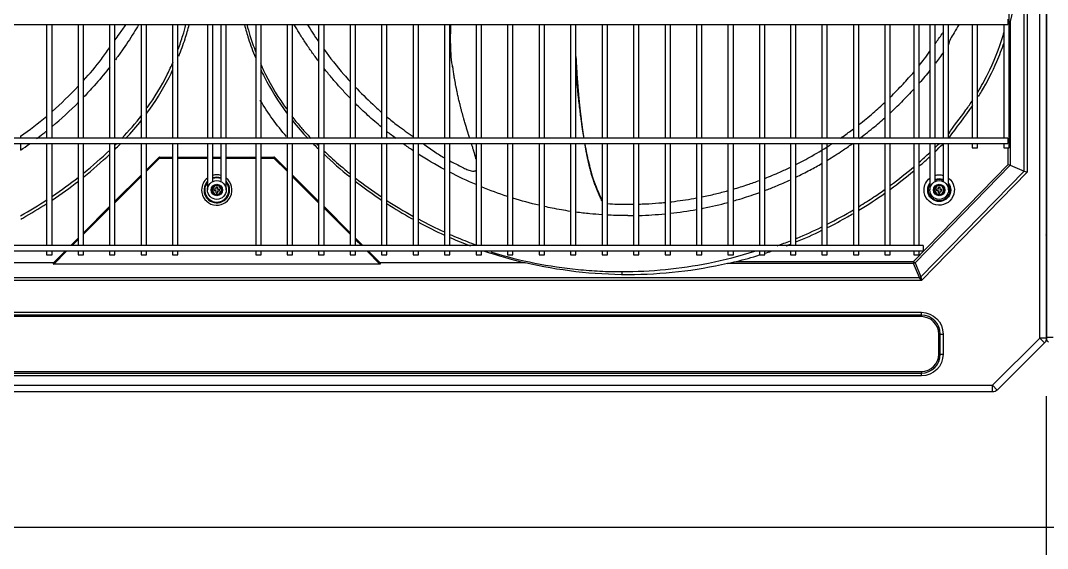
# Model space of a CAD drawing. Header units: millimetres. Extents: x 0 to 504600, y 0 to 118800.
# Drawn here: x 434809 to 435575, y 47223 to 47617 of the extents above; entities that cross this region are included whole.
import ezdxf

# ---------------------------------------------------------------- set-up
doc = ezdxf.new("R2010")
doc.units = ezdxf.units.MM
doc.header["$LTSCALE"] = 200
doc.layers.add('LG-AIRCON', color=240, linetype='Continuous')
doc.layers.add('LG-RLRG', color=3, linetype='Continuous')

# ---------------------------------------------------------------- blocks, each defined once
blk = doc.blocks.new('UXB+UXB')
at = {"layer": 'LG-AIRCON', "color": 0}
for p, q in [((-625.23, 40.21), (-625.23, 719.79)), ((-620.23, 719.79), (-620.23, 40.21)), ((-620.23, 40.68), (-620.23, 719.79)), ((-636.76, 164.82), (-636.76, 652.97)), ((-634.64, 654.49), (-634.64, 163.94)), ((-648.09, 182.25), (-648.09, 636.18)), ((-649.09, 278.04), (-649.09, 276.04)), ((-649.09, 276.04), (-649.09, 274.04)), ((-647.23, 276.27), (-647.23, 169.16)), ((-1831.81, 274.04), (-649.09, 274.04)), ((-1366.31, 274.04), (-1366.31, 189.26)), ((-1362.31, 189.26), (-1362.31, 274.04)), ((-1342.82, 274.04), (-1342.82, 189.26)), ((-1338.82, 189.26), (-1338.82, 274.04)), ((-1319.32, 274.04), (-1319.32, 189.26)), ((-1315.32, 189.26), (-1315.32, 274.04)), ((-1295.82, 274.04), (-1295.82, 189.26)), ((-1291.82, 189.26), (-1291.82, 274.04)), ((-1272.33, 274.04), (-1272.33, 189.26)), ((-1268.33, 189.26), (-1268.33, 274.04)), ((-1246.33, 274.04), (-1246.33, 189.26)), ((-1242.33, 189.26), (-1242.33, 274.04)), ((-1236.34, 274.04), (-1236.34, 189.25)), ((-1232.34, 189.25), (-1232.34, 274.04)), ((-1210.34, 274.04), (-1210.34, 189.26)), ((-1206.34, 189.26), (-1206.34, 274.04)), ((-1186.84, 274.04), (-1186.84, 189.26)), ((-1182.84, 189.26), (-1182.84, 274.04)), ((-1163.34, 274.04), (-1163.34, 189.26)), ((-1159.34, 189.26), (-1159.34, 274.04)), ((-1139.85, 274.04), (-1139.85, 189.26)), ((-1135.85, 189.26), (-1135.85, 274.04)), ((-1116.35, 274.04), (-1116.35, 189.26)), ((-1112.35, 189.26), (-1112.35, 274.04)), ((-1092.85, 274.04), (-1092.85, 189.26)), ((-1088.85, 189.26), (-1088.85, 274.04)), ((-1069.36, 274.04), (-1069.36, 189.26)), ((-1065.36, 189.26), (-1065.36, 274.04)), ((-1045.86, 274.04), (-1045.86, 189.26)), ((-1041.86, 189.26), (-1041.86, 274.04)), ((-1022.37, 274.04), (-1022.37, 189.26)), ((-1018.37, 189.26), (-1018.37, 274.04)), ((-998.87, 274.04), (-998.87, 189.26)), ((-994.87, 189.26), (-994.87, 274.04)), ((-975.37, 274.04), (-975.37, 189.26)), ((-971.37, 189.26), (-971.37, 274.04)), ((-951.88, 274.04), (-951.88, 189.26)), ((-947.88, 189.26), (-947.88, 274.04)), ((-928.38, 274.04), (-928.38, 189.26)), ((-924.38, 189.26), (-924.38, 274.04)), ((-904.88, 274.04), (-904.88, 189.26)), ((-900.88, 189.26), (-900.88, 274.04)), ((-881.39, 274.04), (-881.39, 189.26)), ((-877.39, 189.26), (-877.39, 274.04)), ((-857.89, 274.04), (-857.89, 189.26)), ((-853.89, 189.26), (-853.89, 274.04)), ((-834.39, 274.04), (-834.39, 189.26)), ((-830.4, 189.26), (-830.4, 274.04)), ((-811.33, 274.04), (-811.33, 189.26)), ((-807.33, 189.26), (-807.33, 274.04)), ((-787.83, 274.04), (-787.83, 189.26)), ((-783.83, 189.26), (-783.83, 274.04)), ((-764.34, 274.04), (-764.34, 189.26)), ((-760.34, 189.26), (-760.34, 274.04)), ((-740.84, 274.04), (-740.84, 189.26)), ((-736.84, 189.26), (-736.84, 274.04)), ((-719.27, 274.04), (-719.27, 189.26)), ((-715.27, 189.26), (-715.27, 274.04)), ((-707.27, 274.04), (-707.27, 189.25)), ((-703.27, 189.25), (-703.27, 274.04)), ((-697.28, 274.04), (-697.28, 189.26)), ((-693.28, 189.26), (-693.28, 274.04)), ((-675.59, 274.04), (-675.59, 189.25)), ((-671.59, 189.25), (-671.59, 274.04)), ((-652.09, 274.04), (-652.09, 189.25)), ((-620.43, 229.91), (-620.43, 226.91)), ((-620.23, 226.91), (-620.43, 226.91)), ((-620.43, 226.91), (-620.43, 205.08)), ((-649.09, 189.25), (-1831.81, 189.25)), ((-1831.81, 185.25), (-649.09, 185.25)), ((-1385.76, 190.8), (-1385.76, 189.25)), ((-1385.76, 185.26), (-1385.76, 180.54)), ((-1366.31, 185.26), (-1366.31, 109.27)), ((-1362.31, 109.27), (-1362.31, 185.26)), ((-1342.82, 185.26), (-1342.82, 109.27)), ((-1338.82, 109.27), (-1338.82, 185.26)), ((-1319.32, 185.26), (-1319.32, 109.27)), ((-1315.32, 109.27), (-1315.32, 185.26)), ((-1295.82, 185.26), (-1295.82, 109.27)), ((-1291.82, 109.27), (-1291.82, 185.26)), ((-1272.33, 185.26), (-1272.33, 109.27)), ((-1268.33, 109.27), (-1268.33, 185.26)), ((-1246.33, 185.26), (-1246.33, 173.91)), ((-1242.33, 173.91), (-1242.33, 185.26)), ((-1236.34, 185.25), (-1236.34, 173.91)), ((-1232.34, 173.91), (-1232.34, 185.25)), ((-1210.34, 185.26), (-1210.34, 109.27)), ((-1206.34, 109.27), (-1206.34, 185.26)), ((-1186.84, 185.26), (-1186.84, 109.27)), ((-1182.84, 109.27), (-1182.84, 185.26)), ((-1163.34, 185.26), (-1163.34, 109.27)), ((-1159.34, 109.27), (-1159.34, 185.26)), ((-1139.85, 185.26), (-1139.85, 109.27)), ((-1135.85, 109.27), (-1135.85, 185.26)), ((-1116.35, 185.26), (-1116.35, 109.27)), ((-1112.35, 109.27), (-1112.35, 185.26)), ((-1092.85, 185.26), (-1092.85, 109.27)), ((-1088.85, 109.27), (-1088.85, 185.26)), ((-1069.36, 185.26), (-1069.36, 109.27)), ((-1065.36, 109.27), (-1065.36, 185.26)), ((-1045.86, 185.26), (-1045.86, 109.27)), ((-1041.86, 109.27), (-1041.86, 185.26)), ((-1022.37, 185.26), (-1022.37, 109.27)), ((-1018.37, 109.27), (-1018.37, 185.26)), ((-998.87, 185.26), (-998.87, 109.27)), ((-994.87, 109.27), (-994.87, 185.26)), ((-975.37, 185.26), (-975.37, 109.27)), ((-971.37, 109.27), (-971.37, 185.26)), ((-951.88, 185.26), (-951.88, 109.27)), ((-947.88, 109.27), (-947.88, 185.26)), ((-928.38, 185.26), (-928.38, 109.27)), ((-924.38, 109.27), (-924.38, 185.26)), ((-904.88, 185.26), (-904.88, 109.27)), ((-900.88, 109.27), (-900.88, 185.26)), ((-881.39, 185.26), (-881.39, 109.27)), ((-877.39, 109.27), (-877.39, 185.26)), ((-857.89, 185.26), (-857.89, 109.27)), ((-853.89, 109.27), (-853.89, 185.26)), ((-834.39, 185.26), (-834.39, 109.27)), ((-830.4, 109.27), (-830.4, 185.26)), ((-811.33, 185.26), (-811.33, 109.27)), ((-807.33, 109.27), (-807.33, 185.26)), ((-787.83, 185.26), (-787.83, 109.27)), ((-783.83, 109.27), (-783.83, 185.26)), ((-764.34, 185.26), (-764.34, 109.27)), ((-760.34, 109.27), (-760.34, 185.26)), ((-740.84, 185.26), (-740.84, 109.27)), ((-736.84, 109.27), (-736.84, 185.26)), ((-719.27, 185.26), (-719.27, 109.27)), ((-715.27, 109.27), (-715.27, 185.26)), ((-707.27, 185.25), (-707.27, 173.91)), ((-703.27, 173.91), (-703.27, 185.25)), ((-697.28, 185.26), (-697.28, 173.91)), ((-693.28, 173.91), (-693.28, 185.26)), ((-675.59, 185.25), (-675.59, 182.25)), ((-671.59, 182.25), (-671.59, 185.25)), ((-652.09, 185.25), (-652.09, 182.25)), ((-649.09, 189.25), (-649.09, 187.25)), ((-649.09, 187.25), (-649.09, 185.25)), ((-675.59, 182.25), (-671.59, 182.25)), ((-652.09, 182.25), (-648.09, 182.25)), ((-648.79, 169.8), (-648.79, 182.25)), ((-1291.82, 165.75), (-1282.56, 175.02)), ((-1291.82, 164.62), (-1281.99, 174.45)), ((-1281.99, 174.45), (-1282.56, 175.02)), ((-1281.99, 175.25), (-1272.33, 175.25)), ((-1281.99, 175.25), (-1281.99, 174.45)), ((-1281.99, 174.45), (-1272.33, 174.45)), ((-1268.33, 175.25), (-1246.33, 175.25)), ((-1268.33, 174.45), (-1246.33, 174.45)), ((-1246.33, 173.91), (-1246.33, 171.08)), ((-1246.33, 171.08), (-1246.33, 167.43)), ((-1242.33, 175.25), (-1236.34, 175.25)), ((-1242.33, 174.45), (-1236.34, 174.45)), ((-1242.33, 171.08), (-1242.33, 173.91)), ((-1242.33, 167.43), (-1242.33, 171.08)), ((-1236.34, 173.91), (-1236.34, 171.08)), ((-1236.34, 171.08), (-1236.34, 167.43)), ((-1232.34, 175.25), (-1210.34, 175.25)), ((-1232.34, 174.45), (-1210.34, 174.45)), ((-1232.34, 171.08), (-1232.34, 173.91)), ((-1232.34, 167.43), (-1232.34, 171.08)), ((-1232.34, 171.08), (-1232.34, 171.08)), ((-1206.34, 175.25), (-1196.68, 175.25)), ((-1206.34, 174.45), (-1196.68, 174.45)), ((-1196.68, 174.45), (-1196.68, 175.25)), ((-1196.11, 175.02), (-1196.68, 174.45)), ((-1196.68, 174.45), (-1186.84, 164.61)), ((-1196.11, 175.02), (-1186.84, 165.74)), ((-719.41, 97.37), (-648.79, 169.8)), ((-647.23, 169.16), (-718.31, 96.27)), ((-707.27, 173.91), (-707.27, 171.08)), ((-707.27, 171.08), (-707.27, 167.43)), ((-707.27, 171.08), (-707.27, 171.08)), ((-703.27, 171.08), (-703.27, 173.91)), ((-703.27, 167.43), (-703.27, 171.08)), ((-697.28, 173.91), (-697.28, 171.08)), ((-697.28, 171.08), (-697.28, 167.43)), ((-693.28, 171.08), (-693.28, 173.91)), ((-693.28, 167.43), (-693.28, 171.08)), ((-648.79, 169.8), (-647.23, 169.16)), ((-647.23, 169.16), (-636.76, 164.82)), ((-1315.32, 142.25), (-1295.82, 161.75)), ((-1246.33, 167.43), (-1246.33, 164.6)), ((-1246.33, 164.6), (-1246.33, 150.85)), ((-1242.33, 164.6), (-1242.33, 167.43)), ((-1242.33, 156.99), (-1242.33, 164.6)), ((-1236.34, 167.43), (-1236.34, 164.6)), ((-1236.34, 164.6), (-1236.34, 156.99)), ((-1232.34, 167.43), (-1232.34, 167.43)), ((-1232.34, 164.6), (-1232.34, 167.43)), ((-1232.34, 150.81), (-1232.34, 164.6)), ((-1182.84, 161.74), (-1163.34, 142.25)), ((-713.97, 85.8), (-636.76, 164.82)), ((-634.64, 163.94), (-713.55, 83.22)), ((-707.27, 167.43), (-707.27, 167.43)), ((-707.27, 167.43), (-707.27, 164.6)), ((-707.27, 164.6), (-707.27, 150.83)), ((-703.27, 164.6), (-703.27, 167.43)), ((-703.27, 156.99), (-703.27, 164.6)), ((-697.28, 167.43), (-697.28, 164.6)), ((-697.28, 164.6), (-697.28, 156.99)), ((-693.28, 164.6), (-693.28, 167.43)), ((-693.28, 150.83), (-693.28, 164.6)), ((-636.76, 164.82), (-634.64, 163.94)), ((-620.43, 165.1), (-620.43, 120.27)), ((-1315.32, 141.12), (-1295.82, 160.62)), ((-1243.58, 150.67), (-1241.46, 154.35)), ((-1241.17, 153.85), (-1243.01, 150.67)), ((-1241.46, 154.35), (-1237.21, 154.35)), ((-1241.46, 154.35), (-1241.17, 153.85)), ((-1237.5, 153.85), (-1241.17, 153.85)), ((-1237.5, 153.85), (-1237.21, 154.35)), ((-1235.66, 150.67), (-1237.5, 153.85)), ((-1237.21, 154.35), (-1235.09, 150.67)), ((-1182.84, 160.61), (-1163.34, 141.11)), ((-704.53, 150.67), (-702.4, 154.35)), ((-702.11, 153.85), (-703.95, 150.67)), ((-702.4, 154.35), (-698.15, 154.35)), ((-702.4, 154.35), (-702.11, 153.85)), ((-698.44, 153.85), (-702.11, 153.85)), ((-698.44, 153.85), (-698.15, 154.35)), ((-696.6, 150.67), (-698.44, 153.85)), ((-698.15, 154.35), (-696.03, 150.67)), ((-1241.46, 146.99), (-1243.58, 150.67)), ((-1243.58, 150.67), (-1243.01, 150.67)), ((-1243.01, 150.67), (-1241.17, 147.49)), ((-1241.46, 146.99), (-1241.17, 147.49)), ((-1237.21, 146.99), (-1241.46, 146.99)), ((-1239.83, 151.17), (-1241.33, 151.17)), ((-1241.33, 150.17), (-1241.33, 151.17)), ((-1239.83, 150.17), (-1241.33, 150.17)), ((-1241.17, 147.49), (-1237.5, 147.49)), ((-1239.83, 152.67), (-1238.83, 152.67)), ((-1239.83, 151.17), (-1239.83, 152.67)), ((-1239.83, 148.67), (-1239.83, 150.17)), ((-1239.83, 148.67), (-1238.83, 148.67)), ((-1238.83, 152.67), (-1238.83, 151.17)), ((-1238.83, 151.17), (-1237.33, 151.17)), ((-1238.83, 150.17), (-1238.83, 148.67)), ((-1238.83, 150.17), (-1237.33, 150.17)), ((-1237.5, 147.49), (-1235.66, 150.67)), ((-1237.5, 147.49), (-1237.21, 146.99)), ((-1237.33, 150.17), (-1237.33, 151.17)), ((-1235.09, 150.67), (-1237.21, 146.99)), ((-1235.66, 150.67), (-1235.09, 150.67)), ((-702.4, 146.99), (-704.53, 150.67)), ((-704.53, 150.67), (-703.95, 150.67)), ((-703.95, 150.67), (-702.11, 147.49)), ((-702.4, 146.99), (-702.11, 147.49)), ((-698.15, 146.99), (-702.4, 146.99)), ((-700.78, 151.17), (-702.28, 151.17)), ((-702.28, 150.17), (-702.28, 151.17)), ((-700.78, 150.17), (-702.28, 150.17)), ((-702.11, 147.49), (-698.44, 147.49)), ((-700.78, 152.67), (-699.78, 152.67)), ((-700.78, 151.17), (-700.78, 152.67)), ((-700.78, 148.67), (-700.78, 150.17)), ((-700.78, 148.67), (-699.78, 148.67)), ((-699.78, 152.67), (-699.78, 151.17)), ((-699.78, 151.17), (-698.28, 151.17)), ((-699.78, 150.17), (-699.78, 148.67)), ((-699.78, 150.17), (-698.28, 150.17)), ((-698.44, 147.49), (-696.6, 150.67)), ((-698.44, 147.49), (-698.15, 146.99)), ((-698.28, 150.17), (-698.28, 151.17)), ((-696.03, 150.67), (-698.15, 146.99)), ((-696.6, 150.67), (-696.03, 150.67)), ((-1338.82, 118.76), (-1319.32, 138.25)), ((-1159.34, 138.25), (-1139.85, 118.75)), ((-1338.81, 117.63), (-1319.32, 137.12)), ((-1159.34, 137.12), (-1139.85, 117.62)), ((-620.23, 120.27), (-620.43, 120.27)), ((-620.43, 120.27), (-620.43, 117.27)), ((-712.27, 109.26), (-1766.82, 109.26)), ((-1348.31, 109.27), (-1342.81, 114.76)), ((-1347.18, 109.27), (-1342.81, 113.63)), ((-1135.85, 114.75), (-1130.36, 109.27)), ((-1135.85, 113.62), (-1131.49, 109.27)), ((-712.27, 109.26), (-712.27, 107.26)), ((-1766.82, 105.27), (-712.27, 105.27)), ((-1366.31, 105.27), (-1366.31, 102.27)), ((-1366.31, 102.27), (-1362.31, 102.27)), ((-1362.31, 102.27), (-1362.31, 105.27)), ((-1361.31, 96.26), (-1352.31, 105.27)), ((-1360.98, 95.46), (-1351.18, 105.27)), ((-1342.82, 105.27), (-1342.82, 102.27)), ((-1342.82, 102.27), (-1338.82, 102.27)), ((-1338.82, 102.27), (-1338.82, 105.27)), ((-1319.32, 105.27), (-1319.32, 102.27)), ((-1319.32, 102.27), (-1315.32, 102.27)), ((-1315.32, 102.27), (-1315.32, 105.27)), ((-1295.82, 105.27), (-1295.82, 102.27)), ((-1295.82, 102.27), (-1291.82, 102.27)), ((-1291.82, 102.27), (-1291.82, 105.27)), ((-1272.33, 105.27), (-1272.33, 102.27)), ((-1272.33, 102.27), (-1268.33, 102.27)), ((-1268.33, 102.27), (-1268.33, 105.27)), ((-1210.34, 105.27), (-1210.34, 102.27)), ((-1210.34, 102.27), (-1206.34, 102.27)), ((-1206.34, 102.27), (-1206.34, 105.27)), ((-1186.84, 105.27), (-1186.84, 102.27)), ((-1186.84, 102.27), (-1182.84, 102.27)), ((-1182.84, 102.27), (-1182.84, 105.27)), ((-1163.34, 105.27), (-1163.34, 102.27)), ((-1163.34, 102.27), (-1159.34, 102.27)), ((-1159.34, 102.27), (-1159.34, 105.27)), ((-1139.85, 105.27), (-1139.85, 102.27)), ((-1139.85, 102.27), (-1135.85, 102.27)), ((-1135.85, 102.27), (-1135.85, 105.27)), ((-1127.49, 105.27), (-1117.69, 95.46)), ((-1126.36, 105.27), (-1117.36, 96.26)), ((-1116.35, 105.27), (-1116.35, 102.27)), ((-1116.35, 102.27), (-1112.35, 102.27)), ((-1112.35, 102.27), (-1112.35, 105.27)), ((-1092.85, 105.27), (-1092.85, 102.27)), ((-1092.85, 102.27), (-1088.85, 102.27)), ((-1088.85, 102.27), (-1088.85, 105.27)), ((-1069.36, 105.27), (-1069.36, 102.27)), ((-1069.36, 102.27), (-1065.36, 102.27)), ((-1065.36, 102.27), (-1065.36, 105.27)), ((-1045.86, 105.27), (-1045.86, 102.27)), ((-1045.86, 102.27), (-1041.86, 102.27)), ((-1041.86, 102.27), (-1041.86, 105.27)), ((-1022.37, 105.27), (-1022.37, 102.27)), ((-1022.37, 102.27), (-1018.37, 102.27)), ((-1018.37, 102.27), (-1018.37, 105.27)), ((-998.87, 105.27), (-998.87, 102.27)), ((-998.87, 102.27), (-994.87, 102.27)), ((-994.87, 102.27), (-994.87, 105.27)), ((-975.37, 105.27), (-975.37, 102.27)), ((-975.37, 102.27), (-971.37, 102.27)), ((-971.37, 102.27), (-971.37, 105.27)), ((-951.88, 105.27), (-951.88, 102.27)), ((-951.88, 102.27), (-947.88, 102.27)), ((-947.88, 102.27), (-947.88, 105.27)), ((-928.38, 105.27), (-928.38, 102.27)), ((-928.38, 102.27), (-924.38, 102.27)), ((-924.38, 102.27), (-924.38, 105.27)), ((-904.88, 105.27), (-904.88, 102.27)), ((-904.88, 102.27), (-900.88, 102.27)), ((-900.88, 102.27), (-900.88, 105.27)), ((-881.39, 105.27), (-881.39, 102.27)), ((-881.39, 102.27), (-877.39, 102.27)), ((-877.39, 102.27), (-877.39, 105.27)), ((-857.89, 105.27), (-857.89, 102.27)), ((-857.89, 102.27), (-853.89, 102.27)), ((-853.89, 102.27), (-853.89, 105.27)), ((-834.39, 105.27), (-834.39, 102.27)), ((-834.39, 102.27), (-830.4, 102.27)), ((-830.4, 102.27), (-830.4, 105.27)), ((-811.33, 105.27), (-811.33, 102.27)), ((-811.33, 102.27), (-807.33, 102.27)), ((-807.33, 102.27), (-807.33, 105.27)), ((-787.83, 105.27), (-787.83, 102.27)), ((-787.83, 102.27), (-783.83, 102.27)), ((-783.83, 102.27), (-783.83, 105.27)), ((-764.34, 105.27), (-764.34, 102.27)), ((-764.34, 102.27), (-760.34, 102.27)), ((-760.34, 102.27), (-760.34, 105.27)), ((-740.84, 105.27), (-740.84, 102.27)), ((-740.84, 102.27), (-736.84, 102.27)), ((-736.84, 102.27), (-736.84, 105.27)), ((-719.27, 105.27), (-719.27, 102.27)), ((-719.27, 102.27), (-715.27, 102.27)), ((-715.27, 102.27), (-715.27, 105.27)), ((-712.27, 107.26), (-712.27, 105.27)), ((-1361.11, 96.46), (-1469.32, 96.46)), ((-1117.69, 95.46), (-1360.98, 95.46)), ((-1009.35, 96.46), (-1117.56, 96.46)), ((-719.41, 95.82), (-858.17, 95.82)), ((-851.68, 97.37), (-719.41, 97.37)), ((-719.41, 97.37), (-719.41, 95.82)), ((-719.41, 97.37), (-718.31, 96.27)), ((-715.07, 85.34), (-719.41, 95.82)), ((-718.31, 96.27), (-713.97, 85.8)), ((-1763.59, 85.34), (-715.07, 85.34)), ((-713.55, 83.22), (-715.07, 85.34)), ((-713.97, 85.8), (-713.55, 83.22)), ((-713.55, 83.22), (-1765.12, 83.22)), ((-1765.05, 59.43), (-713.61, 59.43)), ((-713.61, 57.31), (-1765.05, 57.31)), ((-713.61, 56.19), (-1765.05, 56.19)), ((-713.61, 57.31), (-713.61, 59.43)), ((-713.61, 56.19), (-713.61, 57.31)), ((-700.62, 28.2), (-700.62, 43.19)), ((-700.62, 43.19), (-699.49, 43.19)), ((-699.49, 28.2), (-699.49, 43.19)), ((-699.49, 43.19), (-697.37, 43.19)), ((-697.37, 43.19), (-697.37, 28.2)), ((-660.45, 5), (-625.23, 40.21)), ((-621.7, 36.68), (-625.23, 40.21)), ((-620.23, 40.21), (-625.23, 40.21)), ((-615.24, 40.68), (-620.23, 40.68)), ((-621.7, 36.68), (-656.91, 1.46)), ((-700.62, 28.2), (-699.49, 28.2)), ((-699.49, 28.2), (-697.37, 28.2)), ((-1765.05, 15.2), (-713.61, 15.2)), ((-1765.05, 14.08), (-713.61, 14.08)), ((-713.61, 11.96), (-1765.05, 11.96)), ((-713.61, 15.2), (-713.61, 14.08)), ((-713.61, 11.96), (-713.61, 14.08)), ((-1819.55, 5), (-660.45, 5)), ((-660.45, 0), (-1819.55, 0)), ((-660.45, 0), (-660.45, 5)), ((-656.91, 1.46), (-660.45, 5))]:
    blk.add_line(p, q, dxfattribs=at)
for centre, radius in [((-1239.33, 150.67), 7), ((-1239.33, 150.67), 4.25), ((-1239.33, 150.67), 4.25), ((-700.28, 150.67), 7), ((-700.28, 150.67), 4.25), ((-700.28, 150.67), 4.25)]:
    blk.add_circle(centre, radius, dxfattribs=at)
for centre, radius, start, end in [((-619.63, 229.91), 0.8, 138.58948, 180), ((-1281.99, 174.45), 0.8, 90, 135), ((-1196.68, 174.45), 0.8, 45, 90), ((-1239.33, 150.67), 11.33, 74.65506, 105.33943), ((-1239.33, 150.67), 11.33, 180, 51.85692), ((-1239.33, 150.67), 11.33, 128.13746, 180), ((-1239.33, 150.67), 9.56, 137.01949, 0), ((-1239.33, 150.67), 9, 141.03565, 0), ((-1239.33, 150.67), 9.56, 71.73561, 108.26428), ((-1239.33, 150.67), 9, 70.54325, 109.45702), ((-1239.33, 150.67), 9.56, 0, 42.98056), ((-1239.33, 150.67), 9, 0, 38.95884), ((-713.61, 43.19), 14.12, 0, 90), ((-713.61, 43.19), 13, 0, 90), ((-713.61, 28.2), 14.12, 270, 0), ((-713.61, 28.2), 13, 270, 0)]:
    blk.add_arc(centre, radius, start, end, dxfattribs=at)
at = {"layer": 'LG-AIRCON', "color": 0, "extrusion": (0, 0, -1)}
for centre, radius, start, end in [((700.28, 150.67), 11.33, 74.66068, 105.34505), ((700.28, 150.67), 11.33, 0, 51.86254), ((700.28, 150.67), 11.33, 128.14308, 0), ((700.28, 150.67), 8.56, 0, 35.21806), ((700.28, 150.67), 8.56, 144.78738, 0), ((700.28, 150.67), 8, 0, 28.98565), ((700.28, 150.67), 8, 151.01995, 0), ((700.28, 150.67), 8.56, 69.51378, 110.49186), ((700.28, 150.67), 8, 67.99492, 112.01069), ((619.63, 117.27), 0.8, 318.58948, 0), ((713.61, 43.19), 16.24, 90, 180), ((625.23, 40.21), 5, 180, 225), ((615.24, 40.68), 5, 315, 0), ((713.61, 28.2), 16.24, 180, 270), ((660.45, 5), 5, 225, 270)]:
    blk.add_arc(centre, radius, start, end, dxfattribs=at)
at = {"layer": 'LG-AIRCON', "color": 0}
for centre, major_axis, ratio, start_param, end_param in [((-1360.18, 96.26), (1.37, 0.57), 0.414214, 2.356194, 3.926991), ((-1118.49, 96.26), (-1.37, 0.57), 0.414214, 2.356194, 3.926991), ((-719.41, 97.37), (2.03, 0.84), 0.678598, 4.438375, 4.986403), ((-715.07, 86.9), (2.03, 0.84), 0.678598, 4.438375, 4.986403)]:
    blk.add_ellipse(centre, major_axis=major_axis, ratio=ratio, start_param=start_param, end_param=end_param, dxfattribs=at)
for points, knots in [([(-638.88, 419.05), (-638.88, 395.08), (-639.31, 371.12), (-640.41, 341.19), (-640.66, 335.21), (-641.21, 323.26), (-641.47, 317.28), (-642.58, 299.42), (-644.38, 287.73), (-647.23, 276.27)], [0, 0, 0, 0, 0.5, 0.5, 0.625, 0.625, 0.75, 0.75, 1, 1, 1, 1]), ([(-1315.34, 262.42), (-1314.25, 263.98), (-1311.53, 267.85), (-1308.69, 271.68), (-1307.06, 274.01)], [0, 0, 0, 0, 0.404883, 1, 1, 1, 1]), ([(-1297.74, 273.87), (-1298.91, 271.87), (-1302.9, 265.27), (-1308.66, 256.56), (-1313.42, 249.99), (-1315.04, 247.81)], [0, 0, 0, 0, 0.221999, 0.739418, 1, 1, 1, 1]), ([(-1268.16, 255.64), (-1266.89, 259.06), (-1265.73, 262.5), (-1263.85, 268.63), (-1263.09, 271.32), (-1262.39, 274.01)], [0, 0, 0, 0, 0.563574, 0.563574, 1, 1, 1, 1]), ([(-1267.71, 250.49), (-1265.99, 254.75), (-1264.42, 259.06), (-1261.89, 266.88), (-1260.86, 270.39), (-1259.93, 273.92)], [0, 0, 0, 0, 0.555539, 0.555539, 1, 1, 1, 1]), ([(-1218.74, 273.96), (-1217.82, 270.44), (-1216.8, 266.96), (-1214.15, 258.77), (-1212.44, 254.1), (-1210.55, 249.5)], [0, 0, 0, 0, 0.420981, 0.420981, 1, 1, 1, 1]), ([(-1216.87, 274.02), (-1216.17, 271.32), (-1215.41, 268.64), (-1213.35, 261.91), (-1211.96, 257.88), (-1210.43, 253.89)], [0, 0, 0, 0, 0.398194, 0.398194, 1, 1, 1, 1]), ([(-1163.62, 247), (-1163.81, 247.26), (-1165.64, 249.71), (-1169.02, 254.38), (-1173.59, 261.1), (-1177.76, 267.59), (-1180.34, 271.87), (-1181.52, 273.87)], [0, 0, 0, 0, 0.030003, 0.283624, 0.535302, 0.785046, 1, 1, 1, 1]), ([(-1063.34, 242.54), (-1063.4, 242.83), (-1064.59, 248.96), (-1064.91, 259.54), (-1064.84, 269.78), (-1064.62, 274.04)], [0, 0, 0, 0, 0.028763, 0.596266, 1, 1, 1, 1]), ([(-703.28, 259.77), (-701.58, 262.22), (-699.6, 265.06), (-697.56, 267.89), (-697.28, 268.28)], [0, 0, 0, 0, 0.861799, 1, 1, 1, 1]), ([(-685.64, 273.87), (-686.82, 271.87), (-689.85, 266.85), (-693.04, 261.92), (-693.22, 258.97)], [0, 0, 0, 0, 0.394402, 1, 1, 1, 1]), ([(-671.5, 223.65), (-668.89, 227.97), (-666.45, 232.39), (-659.54, 246.21), (-655.61, 256.05), (-652.35, 266.66), (-652.14, 267.37), (-651.93, 268.07)], [0, 0, 0, 0, 0.31261, 0.31261, 0.954356, 0.954356, 1, 1, 1, 1]), ([(-1338.72, 232.35), (-1334.06, 237.45), (-1327.34, 245.36), (-1321.28, 253.91), (-1319.3, 256.74)], [0, 0, 0, 0, 0.672281, 1, 1, 1, 1]), ([(-1159.53, 255.85), (-1154.86, 249.39), (-1148.51, 241.34), (-1141.59, 233.55), (-1140.11, 231.92)], [0, 0, 0, 0, 0.788206, 1, 1, 1, 1]), ([(-715.11, 243.63), (-713.86, 245.19), (-711.17, 248.63), (-708.61, 252.18), (-707.23, 254.12)], [0, 0, 0, 0, 0.45942, 1, 1, 1, 1]), ([(-671, 220.31), (-670.23, 221.54), (-669.48, 222.78), (-664.44, 231.24), (-660.58, 238.82), (-655.29, 251.13), (-653.51, 255.75), (-651.91, 260.43)], [0, 0, 0, 0, 0.098619, 0.098619, 0.666619, 0.666619, 1, 1, 1, 1]), ([(-1291.3, 211.93), (-1285.65, 219.87), (-1280.65, 228.2), (-1274.76, 239.99), (-1273.3, 243.11), (-1271.93, 246.28)], [0, 0, 0, 0, 0.739872, 0.739872, 1, 1, 1, 1]), ([(-971.37, 250.34), (-971.37, 250.19), (-971.34, 249.55), (-971.28, 248.4), (-971.2, 246.75), (-971.12, 245.28), (-971.03, 243.67), (-970.95, 242.22), (-970.85, 240.6), (-970.75, 238.99), (-970.65, 237.54), (-970.55, 235.92), (-970.44, 234.45), (-970.33, 232.81), (-970.22, 231.34), (-970.11, 229.89), (-969.98, 228.3), (-969.86, 226.73), (-969.72, 225.15), (-969.59, 223.58), (-969.46, 222.17), (-969.32, 220.6), (-969.19, 219.18), (-969.03, 217.59), (-968.89, 216.16), (-968.75, 214.74), (-968.59, 213.18), (-968.44, 211.8), (-968.27, 210.27), (-968.12, 208.9), (-967.95, 207.39), (-967.77, 205.87), (-967.61, 204.51), (-967.42, 203), (-967.25, 201.63), (-967.05, 200.1), (-966.87, 198.74), (-966.69, 197.39), (-966.49, 195.91), (-966.3, 194.59), (-966.09, 193.14), (-965.92, 191.98), (-965.71, 190.58), (-965.59, 189.76), (-965.5, 189.24)], [0, 0, 0, 0, 0.006537, 0.029522, 0.052508, 0.083155, 0.098479, 0.129126, 0.152111, 0.175096, 0.205744, 0.221067, 0.251714, 0.2747, 0.297685, 0.32067, 0.343656, 0.374303, 0.397288, 0.420274, 0.450921, 0.466244, 0.496892, 0.519877, 0.542862, 0.565848, 0.588833, 0.61948, 0.634804, 0.665451, 0.688436, 0.711422, 0.742069, 0.757393, 0.78804, 0.811025, 0.83401, 0.856996, 0.879981, 0.910628, 0.925952, 0.956599, 0.971923, 1, 1, 1, 1]), ([(-1319.12, 242.46), (-1319.44, 242.05), (-1323.2, 237.26), (-1329.56, 229.62), (-1336.03, 222.77), (-1338.69, 219.99)], [0, 0, 0, 0, 0.052501, 0.612417, 1, 1, 1, 1]), ([(-1291.7, 207.67), (-1285.43, 216.13), (-1279.86, 225.1), (-1273.99, 236.53), (-1273.03, 238.48), (-1272.1, 240.45)], [0, 0, 0, 0, 0.829987, 0.829987, 1, 1, 1, 1]), ([(-1206.78, 245.02), (-1205.57, 242.29), (-1204.3, 239.58), (-1198.47, 227.92), (-1193.28, 219.33), (-1187.41, 211.16)], [0, 0, 0, 0, 0.228133, 0.228133, 1, 1, 1, 1]), ([(-1206.56, 240.44), (-1205.67, 238.56), (-1204.75, 236.69), (-1199.05, 225.56), (-1193.5, 216.58), (-1187.24, 208.07), (-1187.15, 207.95), (-1187.06, 207.83)], [0, 0, 0, 0, 0.165073, 0.165073, 0.987864, 0.987864, 1, 1, 1, 1]), ([(-1139.97, 219.33), (-1140.9, 220.28), (-1143.78, 223.27), (-1148.46, 228.4), (-1153.94, 234.74), (-1157.57, 239.2), (-1159.41, 241.53), (-1159.52, 241.67)], [0, 0, 0, 0, 0.134617, 0.418834, 0.70095, 0.980961, 1, 1, 1, 1]), ([(-1050.58, 189.24), (-1050.58, 189.24), (-1050.73, 189.71), (-1051.04, 190.67), (-1051.44, 191.97), (-1051.86, 193.3), (-1052.27, 194.64), (-1052.69, 196), (-1053.11, 197.38), (-1053.53, 198.76), (-1053.99, 200.33), (-1054.46, 201.9), (-1054.86, 203.3), (-1055.32, 204.9), (-1055.72, 206.33), (-1056.21, 208.13), (-1056.6, 209.57), (-1057.08, 211.4), (-1057.46, 212.87), (-1057.88, 214.56), (-1058.26, 216.07), (-1058.67, 217.8), (-1059.07, 219.53), (-1059.46, 221.26), (-1059.84, 222.99), (-1060.25, 224.91), (-1060.6, 226.64), (-1060.98, 228.58), (-1061.27, 230.13), (-1061.62, 232.07), (-1061.93, 233.83), (-1062.25, 235.8), (-1062.53, 237.6), (-1062.8, 239.42), (-1063.05, 241.24), (-1063.2, 242.45), (-1063.28, 243.06)], [0, 0, 0, 0, 0.000068, 0.030993, 0.061917, 0.082534, 0.113458, 0.144382, 0.164999, 0.195923, 0.226847, 0.257772, 0.288696, 0.309313, 0.350545, 0.371161, 0.412394, 0.43301, 0.474243, 0.494859, 0.525784, 0.556708, 0.587632, 0.618557, 0.649481, 0.680406, 0.721638, 0.742255, 0.783487, 0.804103, 0.845336, 0.87626, 0.907185, 0.938109, 0.969034, 1, 1, 1, 1]), ([(-971.38, 238.13), (-971.34, 237.8), (-971.19, 236.51), (-971.08, 234.63), (-970.94, 232.45), (-970.72, 230.16), (-970.42, 227.77), (-970.23, 225.64), (-970.11, 223.84), (-969.95, 222.13), (-969.59, 219.95), (-969.4, 217.4), (-969.17, 215.13), (-968.87, 212.83), (-968.53, 210.55), (-968.32, 208.3), (-967.97, 205.36), (-967.52, 203.11), (-967.25, 200.49), (-966.93, 197.99), (-966.46, 195.35), (-966.11, 193.12), (-965.85, 191.27), (-965.68, 190.13), (-965.55, 189.49), (-965.5, 189.24)], [0, 0, 0, 0, 0.018147, 0.072604, 0.104033, 0.137751, 0.209267, 0.273712, 0.29859, 0.319902, 0.366361, 0.424834, 0.458218, 0.494226, 0.568305, 0.629107, 0.652171, 0.729744, 0.761435, 0.795633, 0.869455, 0.937429, 0.963885, 0.985806, 1, 1, 1, 1]), ([(-736.65, 220.08), (-733.46, 223.21), (-727.5, 229.32), (-721.72, 235.74), (-719.06, 238.86)], [0, 0, 0, 0, 0.526998, 1, 1, 1, 1]), ([(-1136.21, 227.72), (-1131.98, 223.26), (-1125.54, 216.88), (-1118.75, 210.7), (-1116.58, 208.79)], [0, 0, 0, 0, 0.68539, 1, 1, 1, 1]), ([(-1116.38, 197.53), (-1119.84, 200.39), (-1123.23, 203.32), (-1129.74, 209.22), (-1132.82, 212.14), (-1135.89, 215.18)], [0, 0, 0, 0, 0.511236, 0.511236, 1, 1, 1, 1]), ([(-760.2, 199.42), (-756.58, 202.24), (-749.98, 207.67), (-743.56, 213.48), (-740.66, 216.23)], [0, 0, 0, 0, 0.541295, 1, 1, 1, 1]), ([(-693.18, 192.56), (-689.72, 198.22), (-684.81, 204.18), (-678.57, 212.78), (-676.88, 215.22), (-675.25, 217.71)], [0, 0, 0, 0, 0.719648, 0.719648, 1, 1, 1, 1]), ([(-1183.35, 205.71), (-1181.35, 203.13), (-1179.27, 200.59), (-1175.42, 196.11), (-1173.66, 194.15), (-1170.91, 191.21), (-1169.93, 190.19), (-1168.95, 189.18)], [0, 0, 0, 0, 0.449884, 0.449884, 0.8085, 0.8085, 1, 1, 1, 1]), ([(-1112.6, 205.37), (-1109.92, 203.11), (-1103.55, 198.02), (-1096.8, 193.33), (-1092.93, 190.64)], [0, 0, 0, 0, 0.431303, 1, 1, 1, 1]), ([(-759.88, 188.97), (-758.33, 190.13), (-756.79, 191.3), (-753.39, 193.95), (-751.52, 195.44), (-746.61, 199.47), (-743.58, 202.06), (-740.61, 204.7)], [0, 0, 0, 0, 0.233835, 0.233835, 0.520573, 0.520573, 1, 1, 1, 1]), ([(-1373.78, 188.97), (-1372.23, 190.13), (-1370.69, 191.3), (-1368.18, 193.26), (-1367.2, 194.04), (-1366.22, 194.82)], [0, 0, 0, 0, 0.608126, 0.608126, 1, 1, 1, 1]), ([(-774.25, 189.13), (-773.5, 189.64), (-770.14, 191.97), (-766.8, 194.39), (-764.21, 196.34)], [0, 0, 0, 0, 0.220681, 1, 1, 1, 1]), ([(-1092.85, 180.06), (-1092.93, 180.11), (-1093, 180.15), (-1095.42, 181.77), (-1097.74, 183.37), (-1100.04, 185.01)], [0, 0, 0, 0, 0.030043, 0.030043, 1, 1, 1, 1]), ([(-1085.28, 185.25), (-1082.42, 183.2), (-1077.31, 179.39), (-1071.88, 176.04), (-1069.42, 174.61)], [0, 0, 0, 0, 0.555414, 1, 1, 1, 1]), ([(-1045.85, 173.59), (-1045.88, 173.73), (-1045.98, 174.1), (-1046.14, 174.73), (-1046.34, 175.47), (-1046.59, 176.35), (-1046.85, 177.26), (-1047.16, 178.32), (-1047.45, 179.27), (-1047.75, 180.25), (-1048.05, 181.23), (-1048.41, 182.39), (-1048.78, 183.56), (-1049.1, 184.56), (-1049.27, 185.11), (-1049.35, 185.36)], [0, 0, 0, 0, 0.041171, 0.11053, 0.17989, 0.249249, 0.353288, 0.422648, 0.526687, 0.596046, 0.665406, 0.769445, 0.873484, 0.942844, 1, 1, 1, 1]), ([(-964.86, 185.26), (-964.86, 185.24), (-964.79, 184.8), (-964.64, 183.92), (-964.41, 182.63), (-964.21, 181.49), (-963.98, 180.23), (-963.78, 179.13), (-963.52, 177.76), (-963.31, 176.67), (-963.03, 175.32), (-962.81, 174.24), (-962.56, 173.04), (-962.33, 171.98), (-962.06, 170.79), (-961.79, 169.6), (-961.53, 168.55), (-961.28, 167.5), (-961.01, 166.46), (-960.74, 165.43), (-960.47, 164.41), (-960.19, 163.41), (-959.91, 162.42), (-959.62, 161.46), (-959.32, 160.48), (-959.01, 159.52), (-958.74, 158.69), (-958.46, 157.86), (-958.13, 156.93), (-957.8, 156.02), (-957.51, 155.23), (-957.21, 154.45), (-956.91, 153.68), (-956.57, 152.82), (-956.27, 152.08), (-955.97, 151.35), (-955.72, 150.74), (-955.46, 150.14), (-955.18, 149.46), (-954.89, 148.8), (-954.61, 148.14), (-954.39, 147.62), (-954.15, 147.07), (-953.95, 146.61), (-953.71, 146.08), (-953.53, 145.67), (-953.33, 145.2), (-953.15, 144.78), (-952.99, 144.43), (-952.83, 144.06), (-952.76, 143.9), (-952.74, 143.85)], [0, 0, 0, 0, 0.000919, 0.026107, 0.051295, 0.076483, 0.093275, 0.126859, 0.143651, 0.177235, 0.194027, 0.227611, 0.244403, 0.269591, 0.294779, 0.319967, 0.345155, 0.361947, 0.387135, 0.412323, 0.429115, 0.454303, 0.479491, 0.496283, 0.521471, 0.546659, 0.563451, 0.580243, 0.605431, 0.630619, 0.647411, 0.664203, 0.689391, 0.706183, 0.731372, 0.748164, 0.764956, 0.781748, 0.79854, 0.823728, 0.84052, 0.857312, 0.874104, 0.890896, 0.907688, 0.92448, 0.941272, 0.958064, 0.974856, 0.991648, 1, 1, 1, 1]), ([(-964.75, 185.26), (-964.74, 185.17), (-964.65, 184.6), (-964.48, 183.5), (-964.14, 181.5), (-963.52, 178.62), (-963.08, 176.29), (-962.31, 172.78), (-961.68, 170.74), (-961.17, 168.37), (-960.77, 166.57), (-960.3, 164.75), (-959.87, 163.28), (-959.59, 162.33), (-959.31, 161.42), (-958.9, 160.19), (-958.31, 158.38), (-957.09, 154.98), (-955.57, 151.24), (-954.01, 147.66), (-953.12, 145.87), (-952.58, 144.75), (-952.26, 143.88), (-952.18, 142.95), (-952.09, 142.5), (-952.07, 142.31)], [0, 0, 0, 0, 0.005394, 0.035574, 0.066603, 0.130629, 0.243655, 0.266475, 0.346531, 0.38044, 0.417111, 0.456558, 0.498164, 0.521749, 0.531848, 0.564447, 0.595782, 0.649695, 0.782565, 0.838846, 0.88891, 0.914609, 0.933595, 0.963425, 1, 1, 1, 1]), ([(-807.29, 169.65), (-803.28, 171.65), (-794.31, 176.42), (-785.44, 181.77), (-780.56, 184.93)], [0, 0, 0, 0, 0.44453, 1, 1, 1, 1]), ([(-783.66, 172.98), (-779.9, 175.25), (-776.18, 177.6), (-770.1, 181.66), (-767.69, 183.32), (-765.31, 185.01)], [0, 0, 0, 0, 0.601739, 0.601739, 1, 1, 1, 1]), ([(-1159.52, 179.93), (-1157.88, 178.38), (-1156.22, 176.85), (-1150.55, 171.69), (-1146.46, 168.17), (-1141.53, 164.12), (-1140.76, 163.49), (-1140, 162.87)], [0, 0, 0, 0, 0.260082, 0.260082, 0.885277, 0.885277, 1, 1, 1, 1]), ([(-1065.37, 172.36), (-1063.93, 171.58), (-1060.58, 169.83), (-1056.16, 167.61), (-1052.03, 165.7), (-1049.33, 164.82), (-1047.3, 164.73), (-1046.41, 164.96), (-1045.97, 165.22), (-1045.86, 165.31)], [0, 0, 0, 0, 0.231844, 0.538128, 0.699931, 0.858126, 0.923343, 0.979536, 1, 1, 1, 1]), ([(-807.18, 160.25), (-803.65, 161.95), (-800.16, 163.73), (-793.67, 167.19), (-790.66, 168.87), (-787.67, 170.6)], [0, 0, 0, 0, 0.531495, 0.531495, 1, 1, 1, 1]), ([(-830.38, 159.37), (-826.64, 160.84), (-820.26, 163.49), (-813.91, 166.43), (-811.29, 167.68)], [0, 0, 0, 0, 0.58808, 1, 1, 1, 1]), ([(-1136.03, 157.32), (-1134.79, 156.36), (-1133.55, 155.41), (-1127.13, 150.55), (-1121.83, 146.78), (-1116.43, 143.18)], [0, 0, 0, 0, 0.194449, 0.194449, 1, 1, 1, 1]), ([(-853.9, 151.33), (-850.33, 152.37), (-843.83, 154.42), (-837.32, 156.73), (-834.39, 157.83)], [0, 0, 0, 0, 0.549857, 1, 1, 1, 1]), ([(-830.29, 150.31), (-827.58, 151.34), (-824.9, 152.4), (-818.51, 155.05), (-814.83, 156.66), (-811.19, 158.35)], [0, 0, 0, 0, 0.416753, 0.416753, 1, 1, 1, 1]), ([(-877.39, 145.53), (-874.02, 146.21), (-867.53, 147.64), (-861.02, 149.32), (-857.9, 150.19)], [0, 0, 0, 0, 0.520178, 1, 1, 1, 1]), ([(-853.83, 142.52), (-852.23, 142.98), (-850.64, 143.45), (-846.78, 144.61), (-844.52, 145.33), (-840, 146.82), (-837.75, 147.59), (-835.1, 148.54), (-834.69, 148.69), (-834.28, 148.84)], [0, 0, 0, 0, 0.243898, 0.243898, 0.590099, 0.590099, 0.9363, 0.9363, 1, 1, 1, 1]), ([(-760.08, 138.39), (-756.35, 140.67), (-752.66, 143.03), (-746.17, 147.37), (-743.34, 149.33), (-740.54, 151.33)], [0, 0, 0, 0, 0.558497, 0.558497, 1, 1, 1, 1]), ([(-1385.7, 128.88), (-1385.18, 129.16), (-1384.67, 129.45), (-1378.03, 133.17), (-1372.02, 136.79), (-1366.15, 140.59)], [0, 0, 0, 0, 0.077105, 0.077105, 1, 1, 1, 1]), ([(-1112.39, 140.52), (-1106.34, 136.61), (-1100.18, 132.9), (-1093.6, 129.23), (-1093.26, 129.04), (-1092.92, 128.85)], [0, 0, 0, 0, 0.948829, 0.948829, 1, 1, 1, 1]), ([(-975.42, 134.73), (-979.97, 135.41), (-984.49, 136.2), (-990.98, 137.49), (-992.95, 137.9), (-994.92, 138.34)], [0, 0, 0, 0, 0.694891, 0.694891, 1, 1, 1, 1]), ([(-952.65, 143.65), (-952.48, 143.33), (-952.18, 142.8), (-951.97, 142.42), (-951.87, 142.26)], [0, 0, 0, 0, 0.532534, 1, 1, 1, 1]), ([(-947.86, 140.61), (-945.39, 140.39), (-940.02, 140.04), (-933.55, 140), (-929.53, 140.05), (-928.36, 140.06)], [0, 0, 0, 0, 0.37572, 0.818355, 1, 1, 1, 1]), ([(-924.37, 140.15), (-922.72, 140.2), (-917.73, 140.39), (-911.24, 140.81), (-906.4, 141.26), (-904.88, 141.41)], [0, 0, 0, 0, 0.252208, 0.764491, 1, 1, 1, 1]), ([(-900.88, 141.83), (-900.55, 141.87), (-894.67, 142.55), (-888.17, 143.52), (-882.01, 144.64), (-881.39, 144.76)], [0, 0, 0, 0, 0.051596, 0.904233, 1, 1, 1, 1]), ([(-877.38, 136.89), (-877.07, 136.95), (-876.76, 137.01), (-870.2, 138.32), (-863.99, 139.77), (-857.81, 141.42)], [0, 0, 0, 0, 0.0469, 0.0469, 1, 1, 1, 1]), ([(-951.9, 132.19), (-954.93, 132.39), (-957.95, 132.64), (-964.46, 133.28), (-967.94, 133.69), (-971.42, 134.16)], [0, 0, 0, 0, 0.464066, 0.464066, 1, 1, 1, 1]), ([(-932.68, 131.55), (-937.45, 131.55), (-942.12, 131.66), (-947.19, 131.91), (-947.54, 131.93), (-947.9, 131.95)], [0, 0, 0, 0, 0.930665, 0.930665, 1, 1, 1, 1]), ([(-783.73, 122.59), (-778.6, 125.16), (-773.55, 127.86), (-767.16, 131.49), (-765.73, 132.32), (-764.3, 133.15)], [0, 0, 0, 0, 0.775009, 0.775009, 1, 1, 1, 1]), ([(-1089, 129.04), (-1088.89, 128.98), (-1088.78, 128.92), (-1082.38, 125.5), (-1075.96, 122.32), (-1069.45, 119.36)], [0, 0, 0, 0, 0.01719, 0.01719, 1, 1, 1, 1]), ([(-807.23, 114.46), (-806.95, 114.58), (-806.67, 114.69), (-800.13, 117.39), (-793.93, 120.19), (-787.81, 123.18)], [0, 0, 0, 0, 0.043139, 0.043139, 1, 1, 1, 1]), ([(-1065.47, 117.58), (-1063.39, 116.67), (-1061.31, 115.78), (-1054.82, 113.09), (-1050.39, 111.36), (-1045.93, 109.74)], [0, 0, 0, 0, 0.321462, 0.321462, 1, 1, 1, 1]), ([(-1034.85, 104.51), (-1024.04, 101.17), (-1013.06, 98.39), (-991.35, 94.05), (-980.6, 92.45), (-964.32, 90.84), (-958.89, 90.44), (-950.72, 90.04), (-948, 89.94), (-942.56, 89.81), (-939.79, 89.78), (-937.1, 89.78)], [0, 0, 0, 0, 0.344826, 0.344826, 0.672413, 0.672413, 0.836207, 0.836207, 0.918103, 0.918103, 1, 1, 1, 1]), ([(-937.1, 89.78), (-915.37, 89.77), (-893.54, 91.93), (-860.69, 98.47), (-849.13, 101.43), (-837.76, 105.01)], [0, 0, 0, 0, 0.642828, 0.642828, 1, 1, 1, 1])]:
    blk.add_open_spline(points, degree=3, knots=knots, dxfattribs=at)
for points in [[(-648.08, 273), (-647.78, 274.1), (-647.5, 275.19), (-647.23, 276.27)], [(-1171.6, 273.97), (-1169.02, 269.75), (-1166.31, 265.56), (-1163.46, 261.42)], [(-697.04, 253.44), (-698.99, 250.69), (-700.98, 247.99), (-703.02, 245.31)], [(-707.15, 240.01), (-709.71, 236.79), (-712.34, 233.63), (-715.04, 230.54)], [(-1362.28, 209.2), (-1355.57, 215.08), (-1349.07, 221.36), (-1342.76, 228.01)], [(-719.03, 226.1), (-722.14, 222.72), (-725.34, 219.41), (-728.53, 216.11)], [(-1362.26, 198.04), (-1355.38, 203.76), (-1348.77, 209.78), (-1342.44, 216.11)], [(-1187.34, 190.46), (-1194.64, 198.99), (-1201.15, 208.06), (-1206.89, 217.65)], [(-736.61, 208.34), (-733.87, 210.87), (-731.18, 213.46), (-728.53, 216.11)], [(-692.95, 189.64), (-687.57, 197.21), (-681.07, 205.27), (-675.24, 213.82)], [(-1385.76, 190.79), (-1379.13, 195.43), (-1372.61, 200.43), (-1366.25, 205.79)], [(-1310.31, 189.18), (-1304.96, 194.66), (-1299.94, 200.45), (-1295.32, 206.48)], [(-1307.49, 188.97), (-1303.23, 193.41), (-1299.21, 198.02), (-1295.42, 202.81)], [(-1182.93, 202.45), (-1179.25, 197.81), (-1175.35, 193.34), (-1171.24, 189.04)], [(-1105.48, 188.97), (-1107.83, 190.73), (-1110.16, 192.53), (-1112.46, 194.36)], [(-1385.74, 180.5), (-1383.55, 181.97), (-1381.37, 183.47), (-1379.22, 185.01)], [(-1315.25, 184.25), (-1314.93, 184.57), (-1314.6, 184.89), (-1314.28, 185.21)], [(-1315.2, 181.24), (-1314.06, 182.35), (-1312.94, 183.46), (-1311.82, 184.58)], [(-1311.82, 184.58), (-1311.61, 184.79), (-1311.4, 185), (-1311.19, 185.2)], [(-1167.49, 185.21), (-1167.27, 185), (-1167.06, 184.79), (-1166.85, 184.58)], [(-1166.85, 184.58), (-1165.73, 183.47), (-1164.61, 182.36), (-1163.49, 181.27)], [(-1164.97, 185.2), (-1164.46, 184.7), (-1163.95, 184.2), (-1163.44, 183.7)], [(-1163.24, 189.69), (-1163.35, 189.58), (-1163.46, 189.47), (-1163.57, 189.36)], [(-703.17, 182.47), (-702.24, 183.38), (-701.3, 184.29), (-700.37, 185.21)], [(-703.11, 179.49), (-701.36, 181.17), (-699.63, 182.86), (-697.91, 184.58)], [(-697.91, 184.58), (-697.7, 184.79), (-697.49, 185), (-697.28, 185.2)], [(-1338.7, 163.32), (-1331.99, 168.76), (-1325.49, 174.46), (-1319.2, 180.44)], [(-1338.66, 160.46), (-1331.95, 165.85), (-1325.44, 171.53), (-1319.12, 177.48)], [(-1159.59, 177.53), (-1153.25, 171.55), (-1146.69, 165.84), (-1139.91, 160.4)], [(-1069.38, 165.96), (-1076.05, 169.55), (-1082.59, 173.4), (-1088.96, 177.5)], [(-715.27, 171.34), (-712.52, 173.74), (-709.82, 176.19), (-707.15, 178.69)], [(-715.15, 168.5), (-712.42, 170.87), (-709.72, 173.29), (-707.06, 175.76)], [(-1045.91, 154.68), (-1052.53, 157.5), (-1059.04, 160.57), (-1065.43, 163.88)], [(-736.7, 151.29), (-730.75, 155.65), (-724.93, 160.21), (-719.26, 164.97)], [(-736.65, 154.16), (-730.68, 158.56), (-724.85, 163.17), (-719.19, 167.97)], [(-1362.18, 143.2), (-1355.49, 147.67), (-1348.97, 152.37), (-1342.62, 157.32)], [(-1361.92, 146.14), (-1355.35, 150.57), (-1348.96, 155.22), (-1342.74, 160.1)], [(-1136.02, 159.72), (-1129.69, 154.77), (-1123.18, 150.05), (-1116.5, 145.58)], [(-1022.44, 145.86), (-1029.01, 148.01), (-1035.49, 150.39), (-1041.89, 153)], [(-760.23, 135.59), (-753.59, 139.62), (-747.12, 143.87), (-740.8, 148.34)], [(-1385.76, 131.51), (-1379, 135.27), (-1372.37, 139.27), (-1365.93, 143.48)], [(-1112.51, 142.95), (-1106.15, 138.82), (-1099.64, 134.91), (-1092.98, 131.21)], [(-998.95, 139.26), (-1005.49, 140.8), (-1011.98, 142.57), (-1018.4, 144.57)], [(-932.68, 131.55), (-931.24, 131.55), (-929.81, 131.56), (-928.38, 131.58)], [(-924.37, 131.67), (-917.84, 131.86), (-911.34, 132.27), (-904.88, 132.89)], [(-900.86, 133.31), (-894.32, 134.03), (-887.82, 134.98), (-881.35, 136.15)], [(-783.76, 125.19), (-777.13, 128.54), (-770.59, 132.12), (-764.2, 135.91)], [(-1088.88, 126.65), (-1082.49, 123.23), (-1076.01, 120.02), (-1069.44, 117.04)], [(-1065.38, 115.22), (-1060.32, 113), (-1055.21, 110.91), (-1050.04, 108.95)], [(-807.18, 111.94), (-800.63, 114.61), (-794.15, 117.5), (-787.78, 120.59)], [(-821.28, 109.06), (-817.93, 110.27), (-814.59, 111.52), (-811.27, 112.83)], [(-814.58, 109.02), (-813.45, 109.45), (-812.32, 109.89), (-811.2, 110.33)], [(-1039.51, 105.16), (-1029.65, 101.8), (-1019.6, 98.9), (-1009.35, 96.46)], [(-851.68, 97.37), (-845.82, 98.84), (-840.02, 100.46), (-834.28, 102.24)], [(-830.29, 103.5), (-828.72, 104.01), (-827.15, 104.53), (-825.58, 105.06)], [(-932.38, 87.46), (-958.75, 87.44), (-984.38, 90.52), (-1009.35, 96.46)], [(-858.17, 95.82), (-882.28, 90.3), (-907, 87.44), (-932.38, 87.46)], [(-858.17, 95.82), (-856.04, 96.31), (-853.85, 96.83), (-851.68, 97.37)], [(-937.1, 89.78), (-937.1, 89.21), (-937.1, 88.38), (-937.1, 87.47)]]:
    blk.add_open_spline(points, degree=3, dxfattribs=at)

msp = doc.modelspace()

# ---------------------------------------------------------------- linework, layer by layer
at = {"layer": 'LG-AIRCON', "color": 8}
msp.add_lwpolyline([(434234.22, 48198.42), (436914.22, 48198.42), (436914.22, 47238.42), (434234.22, 47238.42)], close=True, dxfattribs=at)
at = {"layer": 'LG-RLRG'}
msp.add_line((435574.22, 46943.42), (435574.22, 47336.42), dxfattribs=at)

# ---------------------------------------------------------------- block references
at = {"layer": 'LG-AIRCON', "color": 50}
msp.add_blockref('UXB+UXB', (436194.45, 47339.54), dxfattribs=at)

doc.saveas('drawing.dxf')
